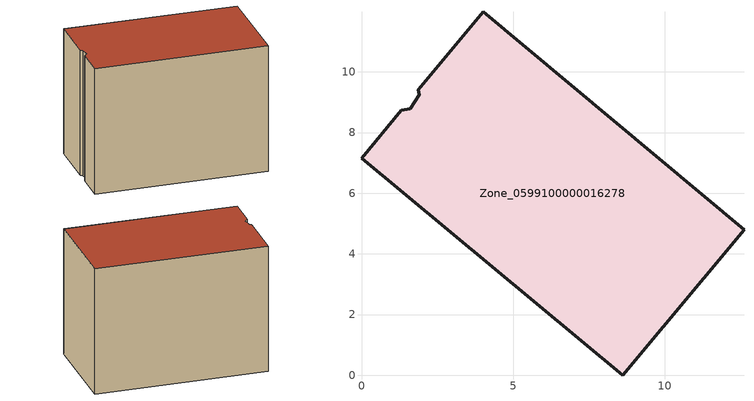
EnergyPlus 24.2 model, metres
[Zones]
Zone_0599100000016278
 floor ground (C_G): 1.61,8.79 1.9,9.24 1.87,9.41 4.01,11.98 12.61,4.79 8.62,0 0,7.16 1.31,8.74 z0
 wall outside (C_F): 1.9,9.24 1.61,8.79 1.31,8.74 0,7.16 8.62,0 12.61,4.79 4.01,11.98 1.87,9.41 1.9,9.24 z0:8.45
 roof outside (C_R): 1.61,8.79 1.31,8.74 0,7.16 8.62,0 12.61,4.79 4.01,11.98 1.87,9.41 1.9,9.24 z8.45
[BUILDING]
Pand.0599100000016278: North Axis=0; Terrain=City; Loads Convergence Tolerance Value=0.04; Temperature Convergence Tolerance Value=0.4; Solar Distribution=FullExterior; Maximum Number of Warmup Days=25; Minimum Number of Warmup Days=1
[Site:Location]
Rotterdam.The.Hague.AP_ZH_NLD Design_Conditions: Latitude=51.96; Longitude=4.45; Time Zone=1; Elevation=-4.5
[SITE:GROUNDTEMPERATURE:BUILDINGSURFACE]
18, 18, 18, 18, 18, 18, 18, 18, 18, 18, 18, 18
[MATERIAL] Thermal Absorptance=0.9; Solar Absorptance=0.7; Visible Absorptance=0.7
Name | Roughness | Thickness | Conductivity | Density | Specific Heat
G.TI.1946-1964 | MediumSmooth | 0.15 | 1 | 540 | 1210
F.TI.1946-1964 | Rough | 0.3 | 0.857143 | 1920 | 840
R.TI.1946-1964 | MediumRough | 0.2 | 0.277778 | 1500 | 1000
[CONSTRUCTION]
C_G: G.TI.1946-1964
C_F: F.TI.1946-1964
C_R: R.TI.1946-1964
[ZONE]
Zone_0599100000016278: Type=1; Multiplier=1; Ceiling Height=Autocalculate; Volume=Autocalculate; Floor Area=autocalculate; Part of Total Floor Area=Yes
[ZONEINFILTRATION:DESIGNFLOWRATE]
Infil_Zone_0599100000016278: Zone or ZoneList or Space or SpaceList=Zone_0599100000016278; Schedule=AlwaysOn; Design Flow Rate Calculation Method=Flow/Area; Flow Rate per Floor Area=0.003; Constant Term Coefficient=1; Temperature Term Coefficient=0; Velocity Term Coefficient=0; Velocity Squared Term Coefficient=0
[HVACTEMPLATE:ZONE:IDEALLOADSAIRSYSTEM]
Zone_0599100000016278: Maximum Heating Supply Air Temperature=50; Minimum Cooling Supply Air Temperature=13; Maximum Heating Supply Air Humidity Ratio=0.0156; Minimum Cooling Supply Air Humidity Ratio=0.0077; Heating Limit=NoLimit; Cooling Limit=NoLimit; Dehumidification Control Type=ConstantSensibleHeatRatio; Cooling Sensible Heat Ratio=0.7; Dehumidification Setpoint=60; Humidification Control Type=None; Humidification Setpoint=30; Outdoor Air Method=None; Outdoor Air Flow Rate per Person=0.00944; Outdoor Air Flow Rate per Zone Floor Area=0; Outdoor Air Flow Rate per Zone=0; Demand Controlled Ventilation Type=None; Outdoor Air Economizer Type=NoEconomizer; Heat Recovery Type=None; Sensible Heat Recovery Effectiveness=0.7; Latent Heat Recovery Effectiveness=0.65
[ZONECONTROL:THERMOSTAT]
ThermostatControl_Zone_0599100000016278: Zone or ZoneList=Zone_0599100000016278; Control Type Schedule=DualSetpointControlType; Control 1=Thermostat_Zone_0599100000016278; Temperature Difference Between Cutout And Setpoint=0
[THERMOSTATSETPOINT:DUALSETPOINT]
Thermostat_Zone_0599100000016278: Heating Setpoint Temperature Schedule=HeatingSetpoint_Zone_0599100000016278; Cooling Setpoint Temperature Schedule=CoolingSetpoint_Zone_0599100000016278
[SCHEDULE:COMPACT]
HeatingSetpoint_Zone_0599100000016278: Through: 12/31, For: AllDays, Until: 24:00, 21
CoolingSetpoint_Zone_0599100000016278: Through: 12/31, For: AllDays, Until: 24:00, 24
DualSetpointControlType: Through: 12/31, For: AllDays, Until: 24:00, 4
AlwaysOn: Through: 12/31, For: AllDays, Until: 24:00, 1
